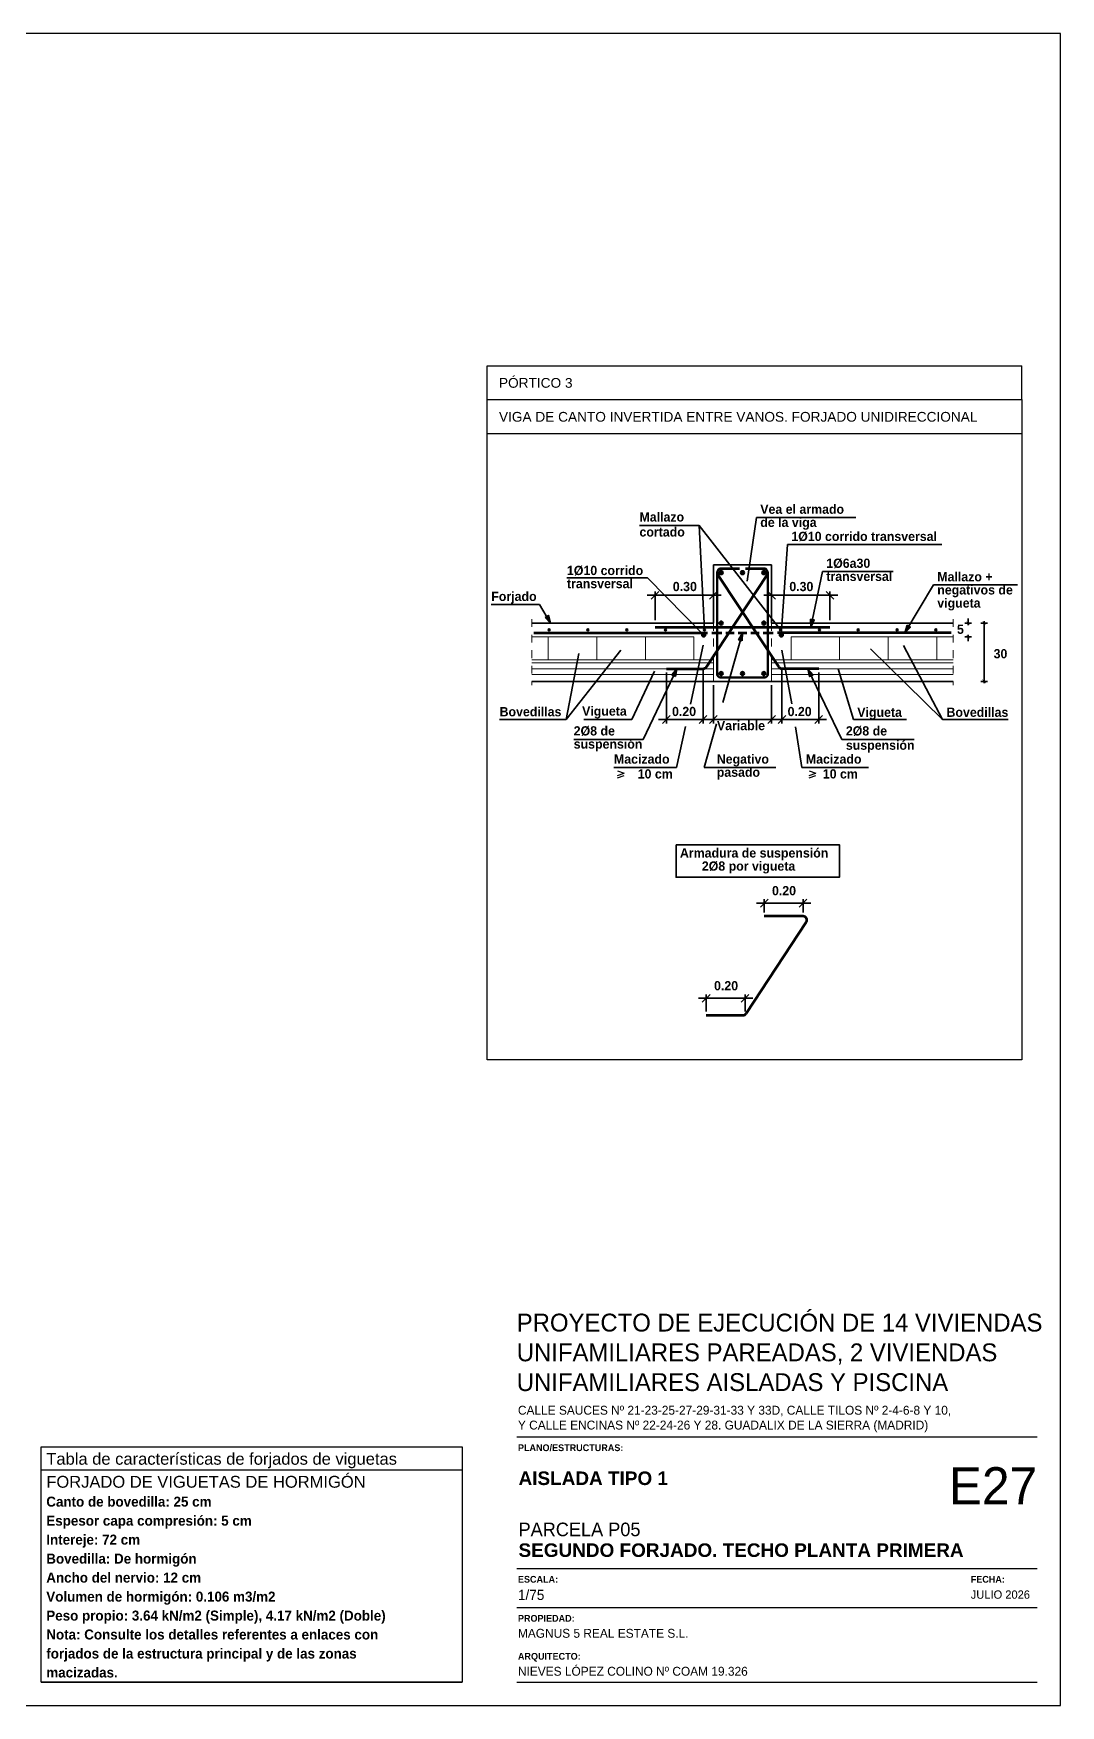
# Model space of a CAD drawing. Extents: x 2455 to 9764, y -806 to 181.
# Drawn here: x 4973.33 to 4986.56, y -500.15 to -478.61 of the extents above; entities that cross this region are included whole.
import ezdxf
from ezdxf.enums import TextEntityAlignment as Align

# ---------------------------------------------------------------- set-up
doc = ezdxf.new("R2010")
doc.units = 0
doc.header["$LTSCALE"] = 0.2
doc.header["$MEASUREMENT"] = 0
doc.linetypes.add('DASHDOT', pattern=[1, 0.5, -0.25, 0, -0.25])
doc.layers.get('0').update_dxf_attribs({"linetype": 'CONTINUOUS'})
for name, color, linetype, lineweight in [('0-CYPE1', 2, 'CONTINUOUS', 18), ('0-CYPE2', 4, 'CONTINUOUS', 35), ('0-CYPE3', 5, 'CONTINUOUS', 50), ('0-CYPE4', 6, 'CONTINUOUS', 70)]:
    doc.layers.add(name, color=color, linetype=linetype, lineweight=lineweight)
for name, color, linetype in [('01_cajetín', 7, 'CONTINUOUS'), ('01_texto cartela', 4, 'CONTINUOUS'), ('07-TEXTOS', 7, 'CONTINUOUS'), ('CUADRO_LINEAS', 7, 'CONTINUOUS'), ('CYPECABECERA', 2, 'CONTINUOUS'), ('DETALLE', 2, 'CONTINUOUS'), ('TAB_CAR_FORJS', 7, 'CONTINUOUS')]:
    doc.layers.add(name, color=color, linetype=linetype)
doc.layers.add('01_cartela', color=6, linetype='CONTINUOUS', plot=False)
doc.styles.add('BERNARDO', font='GOTHICB.TTF')
doc.styles.add('Century Gothic', font='', dxfattribs={"height": 2})
doc.styles.add('Century Gothic_3', font='', dxfattribs={"height": 4.5})
doc.styles.add('Century Gothic_5', font='', dxfattribs={"height": 2.5})
doc.styles.add('Century Gothic_6', font='', dxfattribs={"height": 11})
doc.styles.add('Estilo1', font='swissel.ttf')
doc.styles.add('NIEVES3', font='swisseb.ttf')
doc.styles.get('Century Gothic').set_extended_font_data('Century Gothic')
doc.styles.get('Century Gothic_3').set_extended_font_data('Century Gothic')
doc.styles.get('Century Gothic_5').set_extended_font_data('Century Gothic')
doc.styles.get('Century Gothic_6').set_extended_font_data('Century Gothic')

# ---------------------------------------------------------------- blocks, each defined once
blk = doc.blocks.new('BUBBLE1')
at = {"color": 2, "linetype": 'Continuous'}
for p, q in [((-1.17, 0), (0.5, 0)), ((0, 0.85), (0, -0.85))]:
    blk.add_line(p, q, dxfattribs=at)
at = {"color": 5, "linetype": 'Continuous', "const_width": 0.075}
blk.add_lwpolyline([(-0.47, -0.47), (0.47, 0.47)], dxfattribs=at)

msp = doc.modelspace()

# ---------------------------------------------------------------- hatches: boundary and pattern name
at = {"layer": '0-CYPE2'}
h = msp.add_hatch(color=256, dxfattribs=at)
edge = h.paths.add_edge_path()
edge.add_arc((4982.188, -485.557), 0.025, 0, 360)
h = msp.add_hatch(color=256, dxfattribs=at)
edge = h.paths.add_edge_path()
edge.add_arc((4982.463, -485.557), 0.025, 0, 360)
h = msp.add_hatch(color=256, dxfattribs=at)
edge = h.paths.add_edge_path()
edge.add_arc((4982.738, -485.557), 0.025, 0, 360)
for points in [[(4979.921, -486.134), (4979.993, -486.207), (4979.964, -486.108)], [(4983.34, -486.155), (4983.344, -486.258), (4983.388, -486.165)], [(4984.583, -486.234), (4984.554, -486.333), (4984.626, -486.26)], [(4982.46, -486.436), (4982.463, -486.333), (4982.412, -486.422)], [(4981.599, -486.895), (4981.62, -486.795), (4981.554, -486.874)], [(4983.372, -486.874), (4983.306, -486.795), (4983.327, -486.895)]]:
    msp.add_hatch(color=256, dxfattribs=at).paths.add_polyline_path(points)
h = msp.add_hatch(color=256, dxfattribs=at)
edge = h.paths.add_edge_path()
edge.add_arc((4982.188, -486.207), 0.025, 0, 360)
h = msp.add_hatch(color=256, dxfattribs=at)
edge = h.paths.add_edge_path()
edge.add_arc((4982.738, -486.207), 0.025, 0, 360)
h = msp.add_hatch(color=256, dxfattribs=at)
edge = h.paths.add_edge_path()
edge.add_arc((4979.973, -486.295), 0.0125, 0, 360)
h = msp.add_hatch(color=256, dxfattribs=at)
edge = h.paths.add_edge_path()
edge.add_arc((4980.473, -486.295), 0.0125, 0, 360)
h = msp.add_hatch(color=256, dxfattribs=at)
edge = h.paths.add_edge_path()
edge.add_arc((4980.973, -486.295), 0.0125, 0, 360)
h = msp.add_hatch(color=256, dxfattribs=at)
edge = h.paths.add_edge_path()
edge.add_arc((4981.473, -486.295), 0.0125, 0, 360)
h = msp.add_hatch(color=256, dxfattribs=at)
edge = h.paths.add_edge_path()
edge.add_arc((4981.963, -486.359), 0.025, 0, 360)
h = msp.add_hatch(color=256, dxfattribs=at)
edge = h.paths.add_edge_path()
edge.add_arc((4981.973, -486.295), 0.0125, 0, 360)
h = msp.add_hatch(color=256, dxfattribs=at)
edge = h.paths.add_edge_path()
edge.add_arc((4982.963, -486.359), 0.025, 0, 360)
h = msp.add_hatch(color=256, dxfattribs=at)
edge = h.paths.add_edge_path()
edge.add_arc((4982.954, -486.295), 0.0125, 0, 360)
h = msp.add_hatch(color=256, dxfattribs=at)
edge = h.paths.add_edge_path()
edge.add_arc((4983.454, -486.295), 0.0125, 0, 360)
h = msp.add_hatch(color=256, dxfattribs=at)
edge = h.paths.add_edge_path()
edge.add_arc((4983.954, -486.295), 0.0125, 0, 360)
h = msp.add_hatch(color=256, dxfattribs=at)
edge = h.paths.add_edge_path()
edge.add_arc((4984.454, -486.295), 0.0125, 0, 360)
h = msp.add_hatch(color=256, dxfattribs=at)
edge = h.paths.add_edge_path()
edge.add_arc((4984.954, -486.295), 0.0125, 0, 360)
h = msp.add_hatch(color=256, dxfattribs=at)
edge = h.paths.add_edge_path()
edge.add_arc((4982.188, -486.857), 0.025, 0, 360)
h = msp.add_hatch(color=256, dxfattribs=at)
edge = h.paths.add_edge_path()
edge.add_arc((4982.463, -486.857), 0.025, 0, 360)
h = msp.add_hatch(color=256, dxfattribs=at)
edge = h.paths.add_edge_path()
edge.add_arc((4982.738, -486.857), 0.025, 0, 360)

# ---------------------------------------------------------------- linework, layer by layer
at = {"layer": '0-CYPE1', "linetype": 'DASHDOT'}
for p, q in [((4979.75, -486.157), (4979.75, -487.007)), ((4982.088, -486.207), (4982.088, -486.682)), ((4982.838, -486.207), (4982.838, -486.682)), ((4985.176, -486.157), (4985.176, -487.007))]:
    msp.add_line(p, q, dxfattribs=at)
at = {"layer": '0-CYPE1'}
for p, q in [((4981.838, -486.383), (4979.75, -486.383)), ((4979.963, -486.682), (4979.963, -486.383)), ((4980.588, -486.682), (4980.588, -486.383)), ((4981.213, -486.682), (4981.213, -486.383)), ((4981.838, -486.682), (4981.838, -486.383)), ((4983.089, -486.383), (4985.176, -486.383)), ((4983.089, -486.682), (4983.089, -486.383)), ((4983.714, -486.682), (4983.714, -486.383)), ((4984.339, -486.682), (4984.339, -486.383)), ((4984.964, -486.682), (4984.964, -486.383)), ((4982.088, -486.682), (4979.75, -486.682)), ((4982.088, -486.682), (4982.088, -486.957)), ((4982.838, -486.682), (4985.176, -486.682)), ((4982.838, -486.682), (4982.838, -486.957)), ((4982.088, -486.719), (4979.75, -486.719)), ((4982.088, -486.794), (4979.75, -486.794)), ((4982.088, -486.869), (4979.75, -486.869)), ((4982.838, -486.719), (4985.176, -486.719)), ((4982.838, -486.794), (4985.176, -486.794)), ((4982.838, -486.87), (4985.176, -486.87))]:
    msp.add_line(p, q, dxfattribs=at)
at = {"layer": '0-CYPE2'}
for p, q in [((4981.137, -484.95), (4981.907, -484.95)), ((4982.642, -484.846), (4982.523, -485.668)), ((4982.642, -484.846), (4983.921, -484.846)), ((4982.963, -486.359), (4983.042, -485.195)), ((4983.042, -485.195), (4985.03, -485.195)), ((4982.088, -485.457), (4982.088, -486.207)), ((4982.088, -485.457), (4982.838, -485.457)), ((4982.838, -485.457), (4982.838, -486.207)), ((4983.344, -486.258), (4983.492, -485.541)), ((4983.492, -485.541), (4984.405, -485.541)), ((4980.203, -485.625), (4981.242, -485.625)), ((4981.963, -486.359), (4981.242, -485.625)), ((4981.388, -485.798), (4981.288, -485.898)), ((4981.338, -486.169), (4981.338, -485.798)), ((4982.138, -485.798), (4982.038, -485.898)), ((4982.789, -485.798), (4982.889, -485.898)), ((4983.539, -485.798), (4983.639, -485.898)), ((4983.589, -486.169), (4983.589, -485.798)), ((4984.921, -485.716), (4984.554, -486.333)), ((4984.921, -485.716), (4986.002, -485.716)), ((4979.229, -485.967), (4979.85, -485.967)), ((4979.85, -485.967), (4979.993, -486.207)), ((4981.388, -485.848), (4981.238, -485.848)), ((4982.088, -485.848), (4981.338, -485.848)), ((4982.038, -485.848), (4982.188, -485.848)), ((4982.889, -485.848), (4982.738, -485.848)), ((4982.839, -485.848), (4983.589, -485.848)), ((4983.539, -485.848), (4983.689, -485.848)), ((4979.75, -486.207), (4982.088, -486.207)), ((4982.838, -486.207), (4985.176, -486.207)), ((4985.575, -486.907), (4985.575, -486.257)), ((4982.463, -486.333), (4982.208, -487.228)), ((4980.193, -487.449), (4980.899, -486.554)), ((4980.357, -486.6), (4980.193, -487.449)), ((4981.958, -486.492), (4981.793, -487.25)), ((4982.969, -486.554), (4983.097, -487.245)), ((4981.039, -487.449), (4981.33, -486.825)), ((4981.62, -486.795), (4981.183, -487.704)), ((4981.483, -486.845), (4981.483, -487.499)), ((4981.956, -486.794), (4981.956, -487.499)), ((4982.971, -486.794), (4982.971, -487.499)), ((4983.306, -486.795), (4983.744, -487.704)), ((4983.444, -486.845), (4983.444, -487.499)), ((4983.891, -487.449), (4983.696, -486.794)), ((4979.75, -486.957), (4985.176, -486.957)), ((4982.088, -487.007), (4982.088, -487.499)), ((4982.838, -487.007), (4982.838, -487.499)), ((4979.336, -487.449), (4980.193, -487.449)), ((4980.42, -487.449), (4981.039, -487.449)), ((4981.533, -487.449), (4981.383, -487.449)), ((4981.433, -487.499), (4981.533, -487.399)), ((4981.956, -487.449), (4981.483, -487.449)), ((4981.73, -487.54), (4981.615, -488.067)), ((4981.906, -487.499), (4982.006, -487.399)), ((4981.906, -487.449), (4982.056, -487.449)), ((4982.129, -487.503), (4981.968, -488.067)), ((4982.138, -487.449), (4981.988, -487.449)), ((4982.138, -487.399), (4982.038, -487.499)), ((4982.838, -487.449), (4982.088, -487.449)), ((4982.888, -487.399), (4982.788, -487.499)), ((4982.788, -487.449), (4982.938, -487.449)), ((4983.021, -487.449), (4982.871, -487.449)), ((4982.921, -487.499), (4983.021, -487.399)), ((4982.971, -487.449), (4983.444, -487.449)), ((4983.145, -487.544), (4983.229, -488.067)), ((4983.394, -487.499), (4983.494, -487.399)), ((4983.394, -487.449), (4983.544, -487.449)), ((4983.891, -487.449), (4984.574, -487.449)), ((4985.04, -487.449), (4985.883, -487.449)), ((4980.29, -487.704), (4981.183, -487.704)), ((4983.744, -487.704), (4984.673, -487.704)), ((4980.808, -488.067), (4981.615, -488.067)), ((4982.082, -488.067), (4981.968, -488.067)), ((4982.082, -488.067), (4982.891, -488.067)), ((4983.229, -488.067), (4984.086, -488.067)), ((4982.793, -489.814), (4982.643, -489.814)), ((4982.693, -489.865), (4982.793, -489.764)), ((4982.743, -489.932), (4982.743, -489.764)), ((4983.243, -489.814), (4982.743, -489.814)), ((4983.193, -489.865), (4983.293, -489.764)), ((4983.193, -489.814), (4983.343, -489.814)), ((4983.243, -489.932), (4983.243, -489.764)), ((4981.946, -491.089), (4982.046, -490.989)), ((4981.996, -491.208), (4981.996, -490.989)), ((4982.446, -491.089), (4982.546, -490.989)), ((4982.496, -491.208), (4982.496, -490.989)), ((4982.046, -491.039), (4981.896, -491.039)), ((4982.496, -491.039), (4981.996, -491.039)), ((4982.446, -491.039), (4982.596, -491.039))]:
    msp.add_line(p, q, dxfattribs=at)
for points in [[(4982.954, -486.295), (4981.907, -484.95), (4981.973, -486.295)], [(4979.921, -486.134), (4979.964, -486.108)], [(4983.34, -486.155), (4983.388, -486.165)], [(4984.583, -486.234), (4984.626, -486.26)], [(4982.46, -486.436), (4982.412, -486.422)], [(4984.112, -486.539), (4985.04, -487.449), (4984.534, -486.497)], [(4981.599, -486.895), (4981.554, -486.874)], [(4983.372, -486.874), (4983.327, -486.895)]]:
    msp.add_lwpolyline(points, dxfattribs=at)
for points in [[(4979.921, -486.134), (4979.993, -486.207), (4979.964, -486.108)], [(4983.34, -486.155), (4983.344, -486.258), (4983.388, -486.165)], [(4984.583, -486.234), (4984.554, -486.333), (4984.626, -486.26)], [(4982.46, -486.436), (4982.463, -486.333), (4982.412, -486.422)], [(4981.599, -486.895), (4981.62, -486.795), (4981.554, -486.874)], [(4983.372, -486.874), (4983.306, -486.795), (4983.327, -486.895)], [(4981.608, -489.061), (4981.608, -489.48), (4983.712, -489.48), (4983.712, -489.061), (4981.608, -489.061)]]:
    msp.add_lwpolyline(points, close=True, dxfattribs=at)
for centre, radius in [((4982.188, -485.557), 0.025), ((4982.463, -485.557), 0.025), ((4982.738, -485.557), 0.025), ((4982.188, -486.207), 0.025), ((4982.738, -486.207), 0.025), ((4979.973, -486.295), 0.0125), ((4980.473, -486.295), 0.0125), ((4980.973, -486.295), 0.0125), ((4981.473, -486.295), 0.0125), ((4981.963, -486.359), 0.025), ((4981.973, -486.295), 0.0125), ((4982.963, -486.359), 0.025), ((4982.954, -486.295), 0.0125), ((4983.454, -486.295), 0.0125), ((4983.954, -486.295), 0.0125), ((4984.454, -486.295), 0.0125), ((4984.954, -486.295), 0.0125), ((4982.188, -486.857), 0.025), ((4982.463, -486.857), 0.025), ((4982.738, -486.857), 0.025)]:
    msp.add_circle(centre, radius, dxfattribs=at)
at = {"layer": '0-CYPE3'}
for p, q in [((4982.138, -485.557), (4982.138, -486.869)), ((4982.788, -486.869), (4982.788, -485.557)), ((4982.176, -486.907), (4982.751, -486.907))]:
    msp.add_line(p, q, dxfattribs=at)
for centre, start, end in [((4982.176, -486.869), 180, 270), ((4982.751, -486.869), 270, 360)]:
    msp.add_arc(centre, 0.0375, start, end, dxfattribs=at)
at = {"layer": '0-CYPE4'}
for p, q in [((4982.78, -485.584), (4981.998, -486.772)), ((4982.147, -485.584), (4982.929, -486.772)), ((4982.426, -485.507), (4982.188, -485.507)), ((4982.738, -485.507), (4982.501, -485.507)), ((4981.338, -486.258), (4983.589, -486.258)), ((4979.776, -486.333), (4982.013, -486.333)), ((4982.067, -486.333), (4982.196, -486.333)), ((4982.248, -486.333), (4982.357, -486.333)), ((4982.409, -486.333), (4982.518, -486.333)), ((4982.57, -486.333), (4982.679, -486.333)), ((4982.73, -486.333), (4982.86, -486.333)), ((4985.151, -486.333), (4982.913, -486.333)), ((4981.483, -486.794), (4981.956, -486.794)), ((4983.444, -486.794), (4982.971, -486.794)), ((4983.285, -490.06), (4982.511, -491.235)), ((4983.243, -489.982), (4982.743, -489.982)), ((4981.996, -491.258), (4982.469, -491.258))]:
    msp.add_line(p, q, dxfattribs=at)
for centre, start, end in [((4982.188, -485.557), 90, 213.3662), ((4982.738, -485.557), 326.6338, 90), ((4981.956, -486.744), 270, 326.6338), ((4982.971, -486.744), 213.3662, 270), ((4983.243, -490.032), 326.6338, 90), ((4982.469, -491.208), 270, 326.6338)]:
    msp.add_arc(centre, 0.05, start, end, dxfattribs=at)
at = {"layer": '01_cartela', "color": 3}
msp.add_lwpolyline([(4955.92, -478.613), (4955.92, -500.148), (4986.558, -500.148), (4986.558, -478.613)], close=True, dxfattribs=at)
at = {"layer": '01_texto cartela', "color": 5}
for p, q in [((4979.557, -496.687), (4986.258, -496.687)), ((4979.557, -498.381), (4986.258, -498.381)), ((4979.557, -498.884), (4986.258, -498.884)), ((4979.557, -499.848), (4986.258, -499.848))]:
    msp.add_line(p, q, dxfattribs=at)
at = {"layer": '07-TEXTOS', "color": 5}
for p, q in [((4980.852, -488.108), (4980.939, -488.138)), ((4980.852, -488.168), (4980.939, -488.138)), ((4980.852, -488.198), (4980.939, -488.168)), ((4983.322, -488.108), (4983.409, -488.138)), ((4983.322, -488.168), (4983.409, -488.138)), ((4983.322, -488.198), (4983.409, -488.168))]:
    msp.add_line(p, q, dxfattribs=at)
at = {"layer": 'CUADRO_LINEAS'}
msp.add_line((4973.435, -499.848), (4978.854, -499.848), dxfattribs=at)
at = {"layer": 'CYPECABECERA', "color": 7, "linetype": 'Continuous'}
for p, q in [((4979.174, -487.823), (4979.174, -482.892)), ((4979.174, -487.823), (4979.174, -482.892)), ((4979.174, -482.892), (4986.058, -482.892)), ((4986.058, -483.329), (4986.058, -482.892)), ((4979.174, -483.766), (4986.058, -483.766))]:
    msp.add_line(p, q, dxfattribs=at)
msp.add_lwpolyline([(4979.174, -483.329), (4986.058, -483.329), (4986.058, -491.833), (4979.174, -491.833)], close=True, dxfattribs=at)
at = {"layer": 'DETALLE', "color": 7}
msp.add_lwpolyline([(4973.435, -496.814), (4978.854, -496.814), (4978.854, -499.848), (4973.435, -499.848)], close=True, dxfattribs=at)
at = {"layer": 'TAB_CAR_FORJS', "color": 5, "linetype": 'Continuous'}
msp.add_line((4973.435, -497.111), (4978.854, -497.111), dxfattribs=at)

# ---------------------------------------------------------------- block references
at = {"layer": '0-CYPE2', "xscale": 0.04984615384614699, "yscale": 0.04984615384614699, "zscale": 0.04984615384614699}
for p, rotation in [((4985.369, -486.207), 270), ((4985.575, -486.207), 90), ((4985.369, -486.383), 90), ((4985.575, -486.957), 270)]:
    msp.add_blockref('BUBBLE1', p, dxfattribs=dict(at, rotation=rotation))

# ---------------------------------------------------------------- texts
at = {"color": 7, "linetype": 'Continuous', "style": 'Estilo1'}
for s, height, p in [('PÓRTICO 3', 0.1258, (4979.328, -483.176)), ('VIGA DE CANTO INVERTIDA ENTRE VANOS. FORJADO UNIDIRECCIONAL ', 0.12578, (4979.328, -483.613))]:
    msp.add_text(s, height=height, dxfattribs=at).set_placement(p)
at = {"layer": '01_cajetín', "color": 5, "style": 'Estilo1'}
for s, p in [('Tabla de características de forjados de viguetas ', (4973.5, -497.046)), ('FORJADO DE VIGUETAS DE HORMIGÓN', (4973.5, -497.342))]:
    msp.add_text(s, height=0.15221, dxfattribs=at).set_placement(p)
at = {"layer": '01_texto cartela', "color": 5}
for s, insert, char_height, width, attachment_point, style in [('\\PPROYECTO DE EJECUCIÓN DE 14 VIVIENDAS UNIFAMILIARES PAREADAS, 2 VIVIENDAS UNIFAMILIARES AISLADAS Y PISCINA', (4979.557, -494.717), 0.23, 6.82217, 1, 'Century Gothic_3'), ('CALLE SAUCES Nº 21-23-25-27-29-31-33 Y 33D, CALLE TILOS Nº 2-4-6-8 Y 10, \\PY CALLE ENCINAS Nº 22-24-26 Y 28. GUADALIX DE LA SIERRA (MADRID)', (4979.572, -496.287), 0.11455, 9.24681, 1, 'Century Gothic'), ('{\\fCentury Gothic|b1|i0|c0|p34;PLANO/ESTRUCTURAS: }', (4979.572, -496.784), 0.08701, 2.11715, 1, 'Century Gothic'), ('\\pt2.3273;\\PPARCELA P05', (4979.58, -497.969), 0.17455, 7.00908, 7, 'Century Gothic_5'), ('\\pt2.3273;SEGUNDO FORJADO. TECHO PLANTA PRIMERA', (4979.58, -498.236), 0.17455, 7.00908, 7, 'NIEVES3'), ('{\\fCentury Gothic|b1|i0|c0|p34;ESCALA: }', (4979.572, -498.478), 0.08701, 2.11715, 1, 'Century Gothic'), ('{\\fCentury Gothic|b1|i0|c0|p34;FECHA: }', (4985.402, -498.478), 0.08701, 2.11715, 1, 'Century Gothic'), ('1/75', (4979.572, -498.657), 0.1309, 2.11715, 1, 'Century Gothic'), ('JULIO 2026', (4985.402, -498.665), 0.1069, 3.50438, 1, 'Century Gothic'), ('{\\fCentury Gothic|b1|i0|c0|p34;PROPIEDAD:}', (4979.572, -498.981), 0.08701, 0.83709, 1, 'Century Gothic'), ('MAGNUS 5 REAL ESTATE S.L.', (4979.572, -499.16), 0.11455, 4.88231, 1, 'Century Gothic'), ('{\\fCentury Gothic|b1|i0|c0|p34;ARQUITECTO:}', (4979.572, -499.47), 0.08701, 0.83709, 1, 'Century Gothic'), ('NIEVES LÓPEZ COLINO Nº COAM 19.326', (4979.572, -499.649), 0.11455, 3.65153, 1, 'Century Gothic')]:
    msp.add_mtext(s, dxfattribs=dict(at, insert=insert, char_height=char_height, width=width, attachment_point=attachment_point, style=style))
at = {"layer": '01_texto cartela', "color": 1}
for s, insert, char_height, width, attachment_point, style in [('AISLADA TIPO 1 ', (4979.58, -497.31), 0.17455, 7.00908, 7, 'NIEVES3'), ('E27', (4986.258, -497.078), 0.4786, 1.04985, 3, 'Century Gothic_6')]:
    msp.add_mtext(s, dxfattribs=dict(at, insert=insert, char_height=char_height, width=width, attachment_point=attachment_point, style=style))
at = {"layer": '07-TEXTOS', "color": 5, "style": 'BERNARDO'}
for s, height, p in [('Vea el armado', 0.119, (4982.692, -484.835)), ('cortado', 0.119, (4981.137, -485.128)), ('Mallazo', 0.119, (4981.137, -484.935)), ('de la viga ', 0.119, (4982.692, -485.004)), ('1%%c10 corrido transversal', 0.119, (4983.092, -485.185)), ('1%%c6a30 ', 0.119, (4983.542, -485.531)), ('1%%c10 corrido', 0.119, (4980.203, -485.624)), ('transversal', 0.119, (4983.542, -485.7)), ('Mallazo + ', 0.119, (4984.971, -485.705)), ('Forjado', 0.119, (4979.229, -485.958)), ('transversal', 0.119, (4980.203, -485.793)), ('0.30', 0.119, (4981.566, -485.831)), ('0.30', 0.119, (4983.066, -485.831)), ('negativos de', 0.119, (4984.971, -485.874)), ('vigueta', 0.119, (4984.971, -486.043)), ('Bovedillas', 0.119, (4979.336, -487.443)), ('Vigueta', 0.119, (4980.398, -487.435)), ('0.20', 0.119, (4981.556, -487.44)), ('0.20', 0.119, (4983.044, -487.441)), ('Vigueta', 0.119, (4983.941, -487.45)), ('Bovedillas', 0.119, (4985.09, -487.45)), ('2%%c8 de ', 0.119, (4980.29, -487.69)), ('Variable', 0.119, (4982.134, -487.622)), ('2%%c8 de ', 0.119, (4983.794, -487.69)), ('suspensión', 0.119, (4980.29, -487.859)), ('suspensión', 0.119, (4983.794, -487.874)), ('Macizado', 0.119, (4980.808, -488.053)), ('Negativo', 0.119, (4982.132, -488.053)), ('Macizado', 0.119, (4983.279, -488.053)), (' 10 cm ', 0.119, (4981.07, -488.244)), ('pasado', 0.119, (4982.132, -488.222)), (' 10 cm ', 0.119, (4983.453, -488.244)), ('Armadura de suspensión', 0.119, (4981.658, -489.262)), ('2%%c8 por vigueta ', 0.119, (4981.94, -489.431)), ('0.20', 0.119, (4982.843, -489.748)), ('0.20', 0.119, (4982.097, -490.972)), ('Peso propio: 3.64 kN/m2 (Simple), 4.17 kN/m2 (Doble)', 0.12894, (4973.5, -499.092))]:
    msp.add_text(s, height=height, dxfattribs=at).set_placement(p, align=Align.BOTTOM_LEFT)
for s, height, p in [('5', 0.119, (4985.269, -486.286)), ('30', 0.1185, (4985.785, -486.601))]:
    msp.add_text(s, height=height, dxfattribs=at).set_placement(p, align=Align.MIDDLE_CENTER)
for s, height, p in [('Canto de bovedilla: 25 cm', 0.12894, (4973.5, -497.586)), ('Espesor capa compresión: 5 cm', 0.12894, (4973.5, -497.831)), ('Intereje: 72 cm', 0.12894, (4973.5, -498.075)), ('Bovedilla: De hormigón', 0.12894, (4973.5, -498.32)), ('Ancho del nervio: 12 cm', 0.12894, (4973.5, -498.564)), ('Volumen de hormigón: 0.106 m3/m2', 0.12894, (4973.5, -498.809)), ('Nota: Consulte los detalles referentes a enlaces con', 0.12894, (4973.5, -499.297)), ('forjados de la estructura principal y de las zonas', 0.12894, (4973.5, -499.542)), ('macizadas.', 0.1289, (4973.5, -499.786))]:
    msp.add_text(s, height=height, dxfattribs=at).set_placement(p)

doc.saveas('drawing.dxf')
